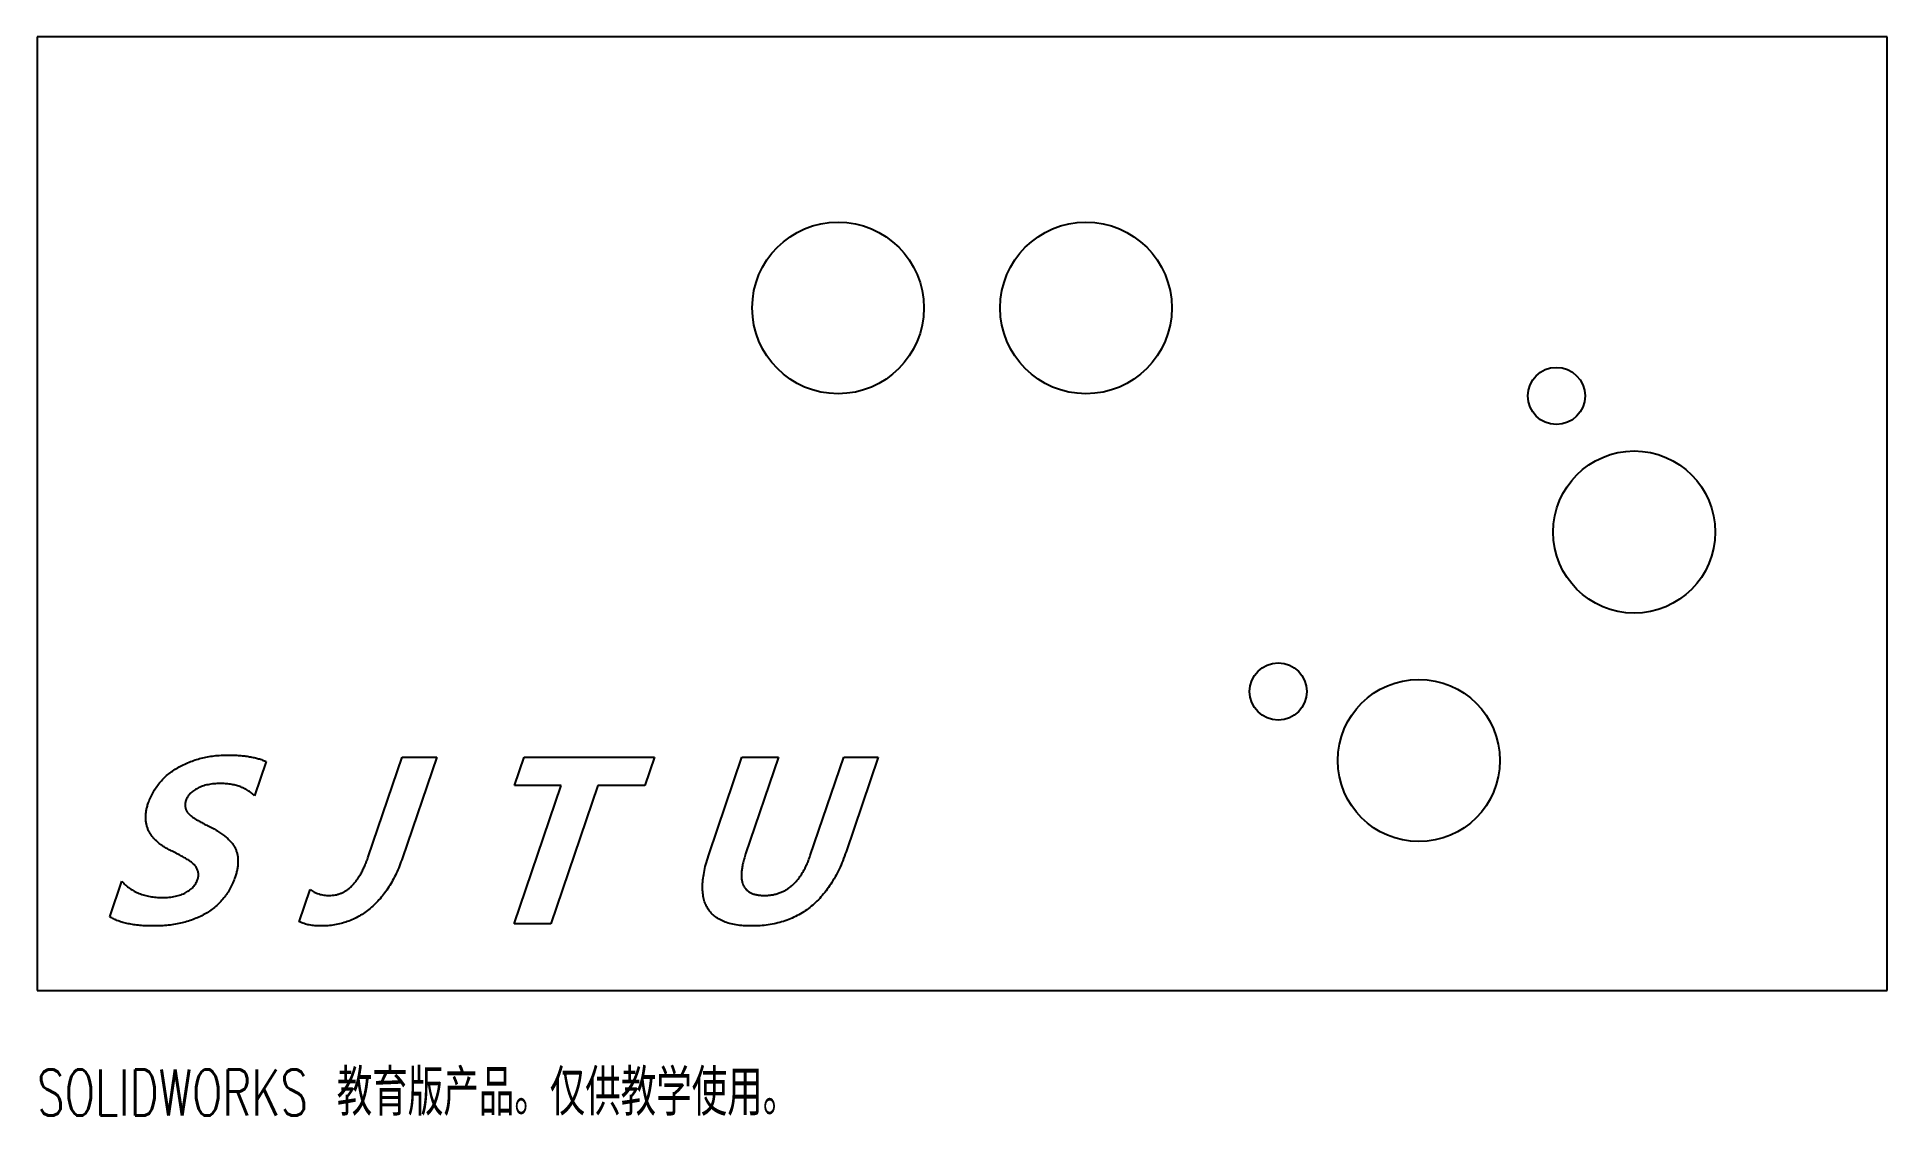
# Model space of a CAD drawing. Header units: millimetres. Extents: x -59 to 135, y -45 to 69.
import ezdxf

# ---------------------------------------------------------------- set-up
doc = ezdxf.new("R2010")
doc.units = ezdxf.units.MM
doc.styles.add('SLDTEXTSTYLE0', font='TXT', dxfattribs={"width": 0.7, "bigfont": 'bigfont'})

msp = doc.modelspace()

# ---------------------------------------------------------------- linework, layer by layer
at = {"color": 7, "linetype": 'Continuous', "lineweight": 25}
for p, q in [((134.67, 68.61), (-59.33, 68.61)), ((-59.33, 68.61), (-59.33, -31.39)), ((134.67, -31.39), (134.67, 68.61)), ((-35.29, -7.37), (-36.51, -10.95)), ((-24.6, -17.35), (-21.05, -6.9)), ((-21.05, -6.9), (-17.42, -6.9)), ((-17.42, -6.9), (-21.01, -17.48)), ((-9.26, -9.89), (-8.24, -6.9)), ((-8.24, -6.9), (5.42, -6.9)), ((5.42, -6.9), (4.4, -9.89)), ((11.15, -17.03), (14.59, -6.9)), ((14.59, -6.9), (18.43, -6.9)), ((18.43, -6.9), (14.98, -17.06)), ((21.75, -17.22), (25.26, -6.9)), ((25.26, -6.9), (28.89, -6.9)), ((28.89, -6.9), (25.52, -16.82)), ((-9.28, -24.4), (-4.35, -9.89)), ((-4.35, -9.89), (-9.26, -9.89)), ((-0.51, -9.89), (-5.44, -24.4)), ((4.4, -9.89), (-0.51, -9.89)), ((-51.71, -23.65), (-50.44, -19.92)), ((-31.83, -24.18), (-30.67, -20.77)), ((-5.44, -24.4), (-9.28, -24.4)), ((-59.33, -31.39), (134.67, -31.39))]:
    msp.add_line(p, q, dxfattribs=at)
for centre, radius in [((24.67, 40.2), 9), ((50.67, 40.2), 9), ((100, 30.97), 3), ((108.16, 16.7), 8.5), ((70.83, -0.02), 3), ((85.58, -7.26), 8.5)]:
    msp.add_circle(centre, radius, dxfattribs=at)
for points, knots in [([(-47.67, -11.74), (-47.59, -11.55), (-47.45, -11.16), (-47.17, -10.61), (-46.86, -10.09), (-46.49, -9.6), (-46.08, -9.15), (-45.62, -8.73), (-45.12, -8.35), (-44.58, -8), (-44, -7.7), (-43.39, -7.43), (-42.76, -7.19), (-42.11, -7.01), (-41.44, -6.86), (-40.74, -6.76), (-40.03, -6.7), (-39.54, -6.69), (-39.29, -6.69)], [0, 0, 0, 0, 0.059841, 0.118568, 0.176512, 0.23433, 0.292304, 0.35118, 0.41123, 0.473297, 0.536181, 0.599385, 0.663214, 0.727879, 0.793394, 0.860422, 0.929216, 1, 1, 1, 1]), ([(-39.29, -6.69), (-39.09, -6.69), (-38.69, -6.69), (-38.11, -6.73), (-37.56, -6.78), (-37.04, -6.85), (-36.56, -6.95), (-36.1, -7.06), (-35.68, -7.2), (-35.42, -7.31), (-35.29, -7.37)], [0, 0, 0, 0, 0.150177, 0.292409, 0.427692, 0.555451, 0.676125, 0.789938, 0.897551, 1, 1, 1, 1]), ([(-40.14, -9.67), (-40.36, -9.68), (-40.78, -9.69), (-41.39, -9.78), (-41.96, -9.93), (-42.39, -10.11), (-42.7, -10.28), (-42.92, -10.42), (-43.11, -10.57), (-43.27, -10.72), (-43.42, -10.89), (-43.54, -11.07), (-43.65, -11.26), (-43.7, -11.39), (-43.73, -11.46)], [0, 0, 0, 0, 0.153612, 0.29766, 0.43403, 0.564595, 0.626953, 0.685802, 0.742177, 0.795901, 0.848046, 0.899295, 0.949407, 1, 1, 1, 1]), ([(-36.51, -10.95), (-36.63, -10.85), (-36.85, -10.65), (-37.23, -10.39), (-37.63, -10.16), (-38.07, -9.98), (-38.54, -9.84), (-39.05, -9.75), (-39.58, -9.68), (-39.95, -9.68), (-40.14, -9.67)], [0, 0, 0, 0, 0.114963, 0.230311, 0.346795, 0.466545, 0.590883, 0.720163, 0.856238, 1, 1, 1, 1]), ([(-43.73, -11.46), (-43.76, -11.57), (-43.81, -11.77), (-43.81, -12.09), (-43.74, -12.39), (-43.61, -12.64), (-43.45, -12.83), (-43.28, -12.98), (-43.07, -13.15), (-42.81, -13.33), (-42.5, -13.52), (-42.14, -13.72), (-41.74, -13.94), (-41.45, -14.08), (-41.3, -14.16)], [0, 0, 0, 0, 0.082089, 0.15877, 0.235183, 0.315346, 0.361557, 0.418753, 0.486445, 0.565517, 0.65687, 0.759528, 0.874011, 1, 1, 1, 1]), ([(-45.27, -16.72), (-45.42, -16.65), (-45.69, -16.51), (-46.07, -16.27), (-46.42, -16.03), (-46.74, -15.77), (-47.01, -15.5), (-47.25, -15.22), (-47.46, -14.93), (-47.63, -14.62), (-47.76, -14.3), (-47.85, -13.97), (-47.92, -13.63), (-47.94, -13.27), (-47.92, -12.9), (-47.88, -12.53), (-47.79, -12.14), (-47.71, -11.88), (-47.67, -11.74)], [0, 0, 0, 0, 0.077, 0.1498804, 0.2186649, 0.2844441, 0.3464602, 0.4063513, 0.4643153, 0.5209987, 0.576799, 0.6319733, 0.6885766, 0.7460838, 0.8051298, 0.8673063, 0.93166, 1, 1, 1, 1]), ([(-41.3, -14.16), (-41.12, -14.25), (-40.78, -14.42), (-40.3, -14.71), (-39.87, -15), (-39.5, -15.29), (-39.18, -15.59), (-38.9, -15.89), (-38.68, -16.19), (-38.52, -16.51), (-38.4, -16.83), (-38.31, -17.16), (-38.26, -17.51), (-38.25, -17.88), (-38.27, -18.25), (-38.33, -18.65), (-38.42, -19.05), (-38.51, -19.32), (-38.55, -19.46)], [0, 0, 0, 0, 0.089087, 0.171755, 0.248151, 0.318715, 0.383569, 0.443554, 0.49936, 0.550999, 0.601329, 0.652038, 0.704094, 0.75813, 0.814218, 0.87279, 0.934801, 1, 1, 1, 1]), ([(-42.49, -19.76), (-42.46, -19.65), (-42.4, -19.42), (-42.39, -19.07), (-42.48, -18.74), (-42.61, -18.46), (-42.78, -18.24), (-42.97, -18.06), (-43.21, -17.87), (-43.51, -17.67), (-43.87, -17.45), (-44.29, -17.21), (-44.76, -16.97), (-45.1, -16.8), (-45.27, -16.72)], [0, 0, 0, 0, 0.078915, 0.152919, 0.227555, 0.305869, 0.351301, 0.407774, 0.476086, 0.556159, 0.648269, 0.752598, 0.869918, 1, 1, 1, 1]), ([(-28.67, -21.41), (-28.56, -21.41), (-28.34, -21.4), (-28.02, -21.35), (-27.71, -21.27), (-27.4, -21.16), (-27.11, -21.02), (-26.83, -20.84), (-26.56, -20.64), (-26.3, -20.4), (-26.05, -20.12), (-25.81, -19.82), (-25.59, -19.49), (-25.36, -19.12), (-25.16, -18.72), (-24.96, -18.3), (-24.77, -17.83), (-24.66, -17.51), (-24.6, -17.35)], [0, 0, 0, 0, 0.053638, 0.10667, 0.158642, 0.210513, 0.263026, 0.316483, 0.371679, 0.429119, 0.488088, 0.550878, 0.616314, 0.685265, 0.757873, 0.834857, 0.915445, 1, 1, 1, 1]), ([(15.6, -24.61), (15.32, -24.61), (14.78, -24.6), (14.01, -24.51), (13.31, -24.36), (12.69, -24.16), (12.14, -23.89), (11.67, -23.56), (11.27, -23.17), (10.96, -22.72), (10.71, -22.21), (10.55, -21.64), (10.46, -21.01), (10.45, -20.32), (10.51, -19.58), (10.65, -18.78), (10.86, -17.92), (11.05, -17.33), (11.15, -17.03)], [0, 0, 0, 0, 0.075825, 0.145462, 0.209098, 0.267483, 0.322083, 0.373224, 0.422556, 0.471949, 0.522253, 0.575249, 0.631765, 0.693421, 0.760372, 0.833586, 0.913447, 1, 1, 1, 1]), ([(14.98, -17.06), (14.92, -17.23), (14.81, -17.57), (14.68, -18.06), (14.6, -18.52), (14.54, -18.95), (14.53, -19.34), (14.55, -19.7), (14.62, -20.03), (14.72, -20.32), (14.86, -20.58), (15.05, -20.81), (15.27, -20.99), (15.53, -21.15), (15.83, -21.27), (16.17, -21.35), (16.54, -21.4), (16.81, -21.41), (16.94, -21.41)], [0, 0, 0, 0, 0.092721, 0.178212, 0.256781, 0.328331, 0.394389, 0.454422, 0.509835, 0.560982, 0.610055, 0.657767, 0.706195, 0.756378, 0.810093, 0.867902, 0.931125, 1, 1, 1, 1]), ([(25.52, -16.82), (25.4, -17.14), (25.18, -17.76), (24.8, -18.64), (24.37, -19.46), (23.92, -20.23), (23.42, -20.93), (22.89, -21.57), (22.33, -22.16), (21.72, -22.67), (21.08, -23.13), (20.4, -23.53), (19.69, -23.87), (18.94, -24.14), (18.16, -24.35), (17.33, -24.5), (16.48, -24.6), (15.89, -24.61), (15.6, -24.61)], [0, 0, 0, 0, 0.073957, 0.144511, 0.21256, 0.277732, 0.340678, 0.401569, 0.461, 0.519386, 0.576977, 0.634295, 0.692052, 0.750497, 0.810172, 0.871204, 0.934545, 1, 1, 1, 1]), ([(16.94, -21.41), (17.08, -21.41), (17.36, -21.4), (17.76, -21.35), (18.14, -21.27), (18.51, -21.15), (18.87, -21.01), (19.21, -20.83), (19.54, -20.61), (19.85, -20.36), (20.14, -20.09), (20.42, -19.77), (20.68, -19.43), (20.93, -19.05), (21.16, -18.64), (21.38, -18.2), (21.58, -17.72), (21.69, -17.39), (21.75, -17.22)], [0, 0, 0, 0, 0.060678, 0.119336, 0.176317, 0.232769, 0.288437, 0.344416, 0.400783, 0.458429, 0.517102, 0.577563, 0.64091, 0.706426, 0.774409, 0.846211, 0.92143, 1, 1, 1, 1]), ([(-21.01, -17.48), (-21.12, -17.76), (-21.31, -18.31), (-21.65, -19.1), (-22.03, -19.83), (-22.43, -20.52), (-22.87, -21.16), (-23.35, -21.75), (-23.85, -22.29), (-24.39, -22.77), (-24.95, -23.21), (-25.54, -23.58), (-26.15, -23.9), (-26.79, -24.16), (-27.45, -24.36), (-28.13, -24.51), (-28.83, -24.6), (-29.31, -24.61), (-29.55, -24.61)], [0, 0, 0, 0, 0.074676, 0.146401, 0.215647, 0.282297, 0.347069, 0.409765, 0.471344, 0.531978, 0.591461, 0.64966, 0.707182, 0.764481, 0.821932, 0.879821, 0.939131, 1, 1, 1, 1]), ([(-50.44, -19.92), (-50.31, -20.05), (-50.05, -20.33), (-49.61, -20.67), (-49.13, -20.97), (-48.61, -21.21), (-48.06, -21.4), (-47.47, -21.53), (-46.85, -21.61), (-46.42, -21.62), (-46.2, -21.63)], [0, 0, 0, 0, 0.120518, 0.239363, 0.357507, 0.477733, 0.600291, 0.727934, 0.860565, 1, 1, 1, 1]), ([(-38.55, -19.46), (-38.63, -19.67), (-38.77, -20.07), (-39.06, -20.65), (-39.37, -21.18), (-39.74, -21.68), (-40.15, -22.15), (-40.6, -22.57), (-41.1, -22.96), (-41.63, -23.31), (-42.2, -23.61), (-42.81, -23.88), (-43.45, -24.11), (-44.13, -24.29), (-44.83, -24.44), (-45.57, -24.54), (-46.34, -24.6), (-46.87, -24.61), (-47.13, -24.61)], [0, 0, 0, 0, 0.060777, 0.119875, 0.178021, 0.235287, 0.292424, 0.349919, 0.407813, 0.467437, 0.528091, 0.589476, 0.652659, 0.717301, 0.784097, 0.853322, 0.925219, 1, 1, 1, 1]), ([(-46.2, -21.63), (-45.96, -21.62), (-45.49, -21.61), (-44.83, -21.51), (-44.24, -21.35), (-43.73, -21.12), (-43.29, -20.84), (-42.94, -20.53), (-42.66, -20.16), (-42.55, -19.89), (-42.49, -19.76)], [0, 0, 0, 0, 0.165432, 0.314946, 0.452082, 0.578427, 0.695224, 0.802076, 0.902442, 1, 1, 1, 1]), ([(-30.67, -20.77), (-30.61, -20.82), (-30.48, -20.93), (-30.26, -21.05), (-30.03, -21.17), (-29.79, -21.26), (-29.53, -21.33), (-29.26, -21.38), (-28.97, -21.41), (-28.77, -21.41), (-28.67, -21.41)], [0, 0, 0, 0, 0.115354, 0.231865, 0.349367, 0.470365, 0.59444, 0.724032, 0.858456, 1, 1, 1, 1]), ([(-47.13, -24.61), (-47.38, -24.61), (-47.85, -24.6), (-48.53, -24.56), (-49.17, -24.48), (-49.76, -24.38), (-50.31, -24.25), (-50.82, -24.08), (-51.29, -23.89), (-51.57, -23.72), (-51.71, -23.65)], [0, 0, 0, 0, 0.153692, 0.297767, 0.43336, 0.56083, 0.680494, 0.793274, 0.899705, 1, 1, 1, 1]), ([(-29.55, -24.61), (-29.77, -24.61), (-30.18, -24.6), (-30.77, -24.51), (-31.32, -24.38), (-31.66, -24.24), (-31.83, -24.18)], [0, 0, 0, 0, 0.27192, 0.526108, 0.769215, 1, 1, 1, 1])]:
    msp.add_open_spline(points, degree=3, knots=knots, dxfattribs=at)

# ---------------------------------------------------------------- texts
at = {"color": 7, "linetype": 'Continuous', "insert": (-59.33, -39.66), "char_height": 4.8336, "attachment_point": 1, "style": 'SLDTEXTSTYLE0'}
msp.add_mtext('SOLIDWORKS 教育版产品。仅供教学使用。', dxfattribs=at)

doc.saveas('drawing.dxf')
